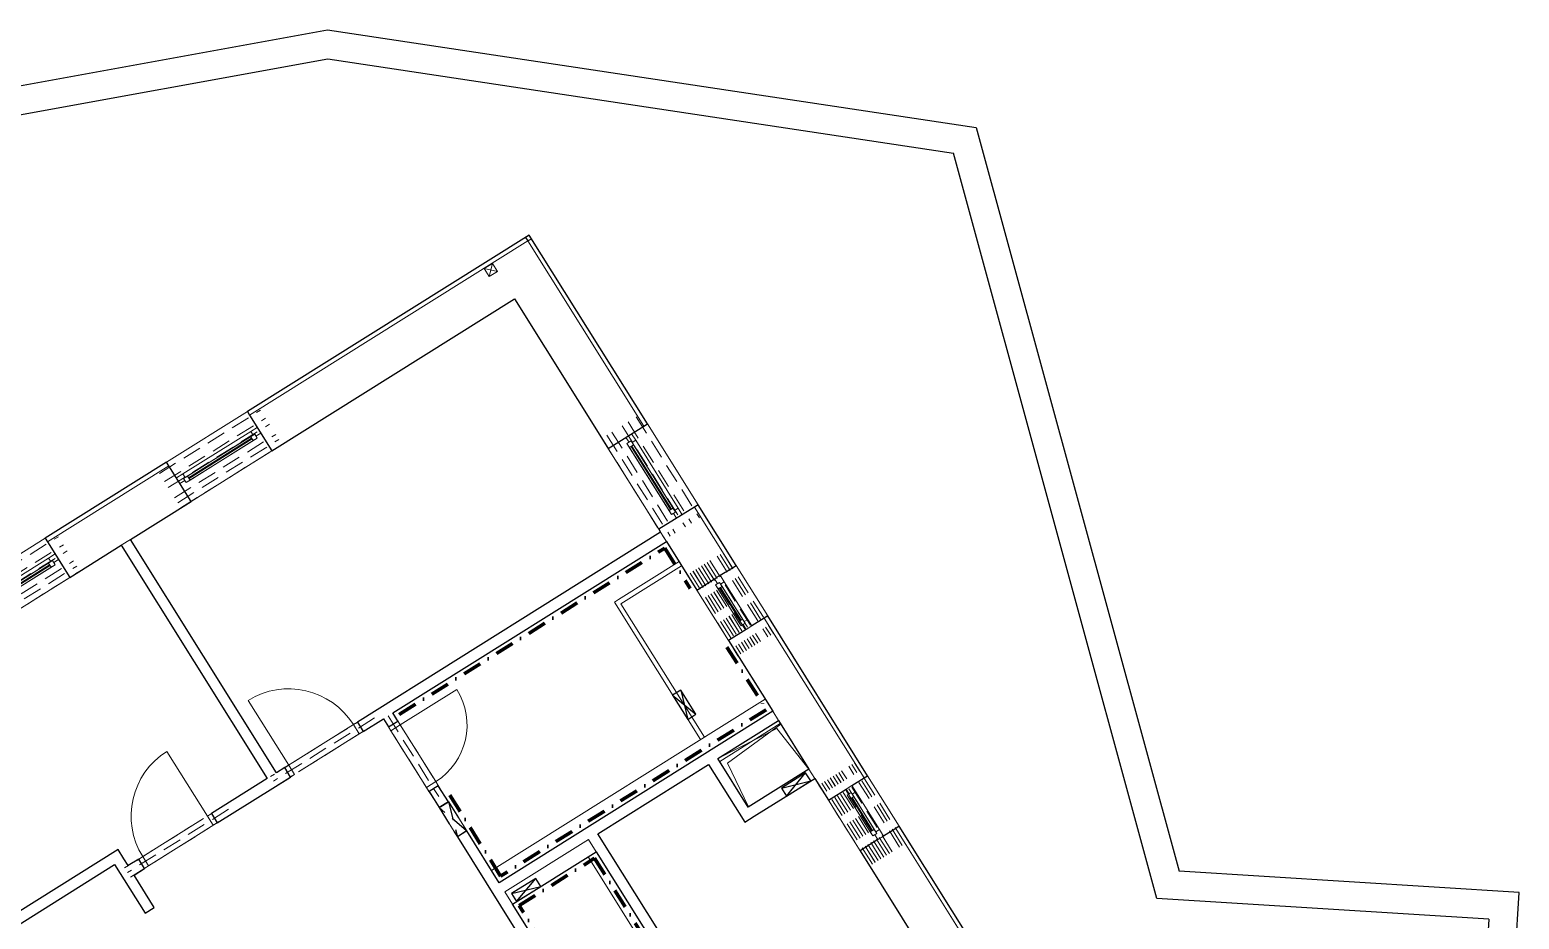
# Model space of a CAD drawing. Header units: millimetres. Extents: x -10647 to 220459, y -5491 to 72638.
# Drawn here: x 153865 to 169478, y 63317 to 72638 of the extents above; entities that cross this region are included whole.
import ezdxf

# ---------------------------------------------------------------- set-up
doc = ezdxf.new("R2010")
doc.units = ezdxf.units.MM
for name, pattern in [('HA_Dash_3mm-S1mm', [300, 200, -100]), ('HA_DashDot_2_2mm-S0_6mm', [1650, 750, -450, 0, -450]), ('HA_DashDot_4mm-S1mm', [400, 200, -100, 0, -100])]:
    doc.linetypes.add(name, pattern=pattern)
for name, color, linetype, lineweight in [('A-DETL-____-OTLN', 9, 'Continuous', 25), ('A-DETL-GENF-OTLN', 9, 'Continuous', 9), ('A-DOOR-____-MCUT', 9, 'HA_DashDot_2_2mm-S0_6mm', 9), ('A-DOOR-____-OTLN', 9, 'Continuous', 9), ('A-DOOR-FRAM-MCUT', 9, 'Continuous', 9), ('A-GENM-____-HDLN', 9, 'HA_Dash_3mm-S1mm', 9), ('A-GENM-____-MCUT', 9, 'HA_Dash_3mm-S1mm', 25), ('A-GENM-____-OTLN', 9, 'Continuous', 9), ('A-GLAZ-____-MCUT', 9, 'Continuous', 5), ('A-GLAZ-____-OTLN', 9, 'Continuous', 5), ('A-WALL-____-MCUT', 9, 'Continuous', 25), ('A-WALL-____-OTLN', 9, 'Continuous', 9), ('I-WALL-____-MCUT', 9, 'Continuous', 25), ('I-WALL-____-OTLN', 9, 'Continuous', 9), ('M-HVAC-DUCT-OTLN', 9, 'Continuous', 9)]:
    doc.layers.add(name, color=color, linetype=linetype, lineweight=lineweight)

# ---------------------------------------------------------------- blocks, each defined once
blk = doc.blocks.new('HA_DR_Single_Swing_Solid - In_BJ_800x2100-2000414-schema POHLEDU D_130_6300')
at = {"layer": 'A-DOOR-____-MCUT'}
for p, q in [((-400, 57.5), (400, 57.5)), ((-400, -57.5), (400, -57.5))]:
    blk.add_line(p, q, dxfattribs=at)
at = {"layer": 'A-DOOR-____-OTLN', "lineweight": 5}
blk.add_line((400, 857.5), (400, 57.5), dxfattribs=at)
blk.add_arc((400, 57.5), 800, 90, 180, dxfattribs=at)
at = {"layer": 'A-DOOR-FRAM-MCUT'}
for p, q in [((-450, 57.5), (-400, 57.5)), ((-400, 57.5), (-400, -57.5)), ((400, 57.5), (450, 57.5)), ((400, -57.5), (400, 57.5)), ((-400, -57.5), (-450, -57.5)), ((450, -57.5), (400, -57.5))]:
    blk.add_line(p, q, dxfattribs=at)
blk = doc.blocks.new('HA_DR_Single_Swing_Solid - In_BJ_800x2100-2000412-schema POHLEDU D_130_6300')
at = {"layer": 'A-DOOR-____-MCUT'}
for p, q in [((-400, 57.5), (400, 57.5)), ((-400, -57.5), (400, -57.5))]:
    blk.add_line(p, q, dxfattribs=at)
at = {"layer": 'A-DOOR-____-OTLN', "lineweight": 5}
blk.add_line((400, -857.5), (400, -57.5), dxfattribs=at)
blk.add_arc((400, -57.5), 800, 180, 270, dxfattribs=at)
at = {"layer": 'A-DOOR-FRAM-MCUT'}
for p, q in [((-400, 57.5), (-450, 57.5)), ((-400, -57.5), (-400, 57.5)), ((450, 57.5), (400, 57.5)), ((400, 57.5), (400, -57.5)), ((-450, -57.5), (-400, -57.5)), ((400, -57.5), (450, -57.5))]:
    blk.add_line(p, q, dxfattribs=at)
blk = doc.blocks.new('HA_WD_SinglePanel - 1000x1500-1653870-schema POHLEDU D_130_6300')
at = {"layer": 'A-GLAZ-____-MCUT'}
for p, q in [((-420, 70), (-500, 70)), ((-500, 0), (-440, 0)), ((-440, -25), (-440, 25)), ((-440, 25), (-390, 25)), ((-420, 25), (-420, 70)), ((-390, 25), (-390, -25)), ((390, 5), (-390, 5)), ((390, -25), (390, 25)), ((390, 25), (440, 25)), ((500, 70), (420, 70)), ((420, 70), (420, 25)), ((440, 25), (440, -25)), ((440, 0), (500, 0)), ((-390, -25), (-440, -25)), ((390, -5), (-390, -5)), ((440, -25), (390, -25))]:
    blk.add_line(p, q, dxfattribs=at)
at = {"layer": 'A-GLAZ-____-OTLN'}
for p, q in [((440, 25), (-440, 25)), ((-440, -25), (-440, 25)), ((420, 70), (-420, 70)), ((390, 25), (-390, 25)), ((440, 25), (440, -25)), ((-440, -25), (440, -25)), ((390, -25), (-390, -25))]:
    blk.add_line(p, q, dxfattribs=at)
blk = doc.blocks.new('HA_WD_SinglePanel - 1000x1500-1653875-schema POHLEDU D_130_6300')
at = {"layer": 'A-GLAZ-____-MCUT'}
for p, q in [((-440, 25), (-440, -25)), ((-390, 25), (-440, 25)), ((-390, -25), (-390, 25)), ((390, 5), (-390, 5)), ((390, 25), (390, -25)), ((440, 25), (390, 25)), ((440, -25), (440, 25)), ((-500, 0), (-440, 0)), ((-420, -70), (-500, -70)), ((-440, -25), (-390, -25)), ((-420, -25), (-420, -70)), ((390, -5), (-390, -5)), ((390, -25), (440, -25)), ((420, -70), (420, -25)), ((500, -70), (420, -70)), ((440, 0), (500, 0))]:
    blk.add_line(p, q, dxfattribs=at)
at = {"layer": 'A-GLAZ-____-OTLN'}
for p, q in [((-440, -25), (-440, 25)), ((440, 25), (-440, 25)), ((390, 25), (-390, 25)), ((440, 25), (440, -25)), ((-440, -25), (440, -25)), ((420, -70), (-420, -70)), ((390, -25), (-390, -25))]:
    blk.add_line(p, q, dxfattribs=at)
blk = doc.blocks.new('HA_WD_SinglePanel - 625x1000-1653871-schema POHLEDU D_130_6300')
at = {"layer": 'A-GLAZ-____-MCUT'}
for p, q in [((-313, 70), (-313, 0)), ((-233, 70), (-313, 70)), ((-313, 0), (-253, 0)), ((-253, -25), (-253, 25)), ((-253, 25), (-203, 25)), ((-233, 25), (-233, 70)), ((-203, 25), (-203, -25)), ((202, 5), (-203, 5)), ((202, -25), (202, 25)), ((202, 25), (252, 25)), ((312, 70), (232, 70)), ((232, 70), (232, 25)), ((252, 25), (252, -25)), ((252, 0), (312, 0)), ((312, 0), (312, 70)), ((-203, -25), (-253, -25)), ((202, -5), (-203, -5)), ((252, -25), (202, -25))]:
    blk.add_line(p, q, dxfattribs=at)
at = {"layer": 'A-GLAZ-____-OTLN'}
for p, q in [((252, 25), (-253, 25)), ((-253, -25), (-253, 25)), ((232, 70), (-233, 70)), ((202, 25), (-203, 25)), ((252, 25), (252, -25)), ((-253, -25), (252, -25)), ((202, -25), (-203, -25))]:
    blk.add_line(p, q, dxfattribs=at)
blk = doc.blocks.new('HA_DR_Single_Swing_Solid - In_BJ_700x2100-2000416-schema POHLEDU D_130_6300')
at = {"layer": 'A-DOOR-____-MCUT'}
for p, q in [((-350, 57.5), (350, 57.5)), ((-350, -57.5), (350, -57.5))]:
    blk.add_line(p, q, dxfattribs=at)
at = {"layer": 'A-DOOR-____-OTLN', "lineweight": 5}
blk.add_line((350, -757.5), (350, -57.5), dxfattribs=at)
blk.add_arc((350, -57.5), 700, 180, 270, dxfattribs=at)
at = {"layer": 'A-DOOR-FRAM-MCUT'}
for p, q in [((-350, 57.5), (-400, 57.5)), ((-350, -57.5), (-350, 57.5)), ((400, 57.5), (350, 57.5)), ((350, 57.5), (350, -57.5)), ((-400, -57.5), (-350, -57.5)), ((350, -57.5), (400, -57.5))]:
    blk.add_line(p, q, dxfattribs=at)
blk = doc.blocks.new('HA_GM_Tiling_LineBased - Generic Tiles-1951474-schema POHLEDU D_130_6300')
at = {"layer": 'A-GENM-____-OTLN', "linetype": 'HA_DashDot_4mm-S1mm', "lineweight": 80}
blk.add_line((50, -50), (535, -50), dxfattribs=at)
blk = doc.blocks.new('HA_GM_Tiling_LineBased - Generic Tiles-1951475-schema POHLEDU D_130_6300')
at = {"layer": 'A-GENM-____-OTLN', "linetype": 'HA_DashDot_4mm-S1mm', "lineweight": 80}
blk.add_line((50, -50), (985, -50), dxfattribs=at)
blk = doc.blocks.new('HA_GM_Tiling_LineBased - Generic Tiles-1951476-schema POHLEDU D_130_6300')
at = {"layer": 'A-GENM-____-OTLN', "linetype": 'HA_DashDot_4mm-S1mm', "lineweight": 80}
blk.add_line((50, -50), (1570, -50), dxfattribs=at)
blk = doc.blocks.new('HA_GM_Tiling_LineBased - Generic Tiles-1678942-schema POHLEDU D_130_6300')
at = {"layer": 'A-GENM-____-OTLN', "linetype": 'HA_DashDot_4mm-S1mm', "lineweight": 80}
blk.add_line((50, -50), (3335, -50), dxfattribs=at)
blk = doc.blocks.new('HA_GM_Tiling_LineBased - Generic Tiles-1681808-schema POHLEDU D_130_6300')
at = {"layer": 'A-GENM-____-OTLN', "linetype": 'HA_DashDot_4mm-S1mm', "lineweight": 80}
blk.add_line((50, -50), (550, -50), dxfattribs=at)
blk = doc.blocks.new('HA_GM_Tiling_LineBased - Generic Tiles-1681956-schema POHLEDU D_130_6300')
at = {"layer": 'A-GENM-____-OTLN', "linetype": 'HA_DashDot_4mm-S1mm', "lineweight": 80}
blk.add_line((50, -50), (825, -50), dxfattribs=at)
blk = doc.blocks.new('HA_GM_Tiling_LineBased - Generic Tiles-1682139-schema POHLEDU D_130_6300')
at = {"layer": 'A-GENM-____-OTLN', "linetype": 'HA_DashDot_4mm-S1mm', "lineweight": 80}
blk.add_line((50, -50), (1150, -50), dxfattribs=at)
blk = doc.blocks.new('HA_GM_Shaft_Rectangle - Default-2017767-schema POHLEDU D_130_6300')
at = {"layer": 'A-DETL-GENF-OTLN'}
for p, q in [((0, 600), (60, 60)), ((60, 60), (750, 0))]:
    blk.add_line(p, q, dxfattribs=at)
at = {"layer": 'A-GENM-____-OTLN'}
for p, q in [((0, 600), (0, 0)), ((750, 600), (0, 600)), ((750, 0), (750, 600)), ((0, 0), (750, 0))]:
    blk.add_line(p, q, dxfattribs=at)
blk = doc.blocks.new('TB_Porotherm KP11_5_1000mm - TB_Porotherm KP11_5_1000mm-1834151-schema POHLEDU D_130_6300')
at = {"layer": 'A-GENM-____-HDLN'}
for p, q in [((-500, 57.5), (500, 57.5)), ((-500, 0), (500, 0)), ((500, -57.5), (-500, -57.5))]:
    blk.add_line(p, q, dxfattribs=at)
blk = doc.blocks.new('TB_Porotherm KP11_5_1250mm - TB_Porotherm KP11_5_1250mm-1850985-schema POHLEDU D_130_6300')
at = {"layer": 'A-GENM-____-HDLN'}
for p, q in [((625, 57.5), (-625, 57.5)), ((-625, 0), (625, 0)), ((-625, -57.5), (625, -57.5))]:
    blk.add_line(p, q, dxfattribs=at)
blk = doc.blocks.new('TB_Porotherm KPVarioUNI_1250mm - TB_Porotherm KPVarioUNI_1250mm-1857440-schema POHLEDU D_130_6300')
at = {"layer": 'A-GENM-____-HDLN'}
for p, q in [((-625, 205), (625, 205)), ((-625, 105), (625, 105)), ((-625, 30), (625, 30)), ((-625, -95), (625, -95)), ((-100, 0), (100, 0)), ((-625, -157.5), (625, -157.5)), ((-625, -220), (625, -220))]:
    blk.add_line(p, q, dxfattribs=at)
blk = doc.blocks.new('TB_Porotherm KP7_1000mm - TB_Porotherm KP7_1000mm-1833337-schema POHLEDU D_130_6300')
at = {"layer": 'A-GENM-____-HDLN'}
for p, q in [((-500, 35), (500, 35)), ((-500, 0), (500, 0)), ((-500, -35), (500, -35))]:
    blk.add_line(p, q, dxfattribs=at)
blk = doc.blocks.new('HA_GM_Opening_Rectangle_WallBased - Default-1930727-schema POHLEDU D_130_6300')
at = {"layer": 'A-GENM-____-MCUT'}
for p, q in [((305, 57.5), (-55, -57.5)), ((-55, 57.5), (305, -57.5)), ((-55, 57.5), (-55, -57.5)), ((-55, 57.5), (305, 57.5)), ((305, 57.5), (305, -57.5)), ((-55, -57.5), (305, -57.5))]:
    blk.add_line(p, q, dxfattribs=at)
blk = doc.blocks.new('185-01_OBJEKT D_Central_rvt-5-schema POHLEDU D_130_6300')
at = {"layer": 'A-DETL-____-OTLN'}
for p, q in [((-16268, 65718), (-16352, 65665)), ((-16352, 65665), (-16193, 65411)), ((-16352, 65665), (-16108, 65464)), ((-16108, 65464), (-16268, 65718)), ((-16268, 65718), (-16193, 65411)), ((-16193, 65411), (-16108, 65464)), ((-14958, 64851), (-15212, 64691)), ((-15159, 64607), (-14958, 64851)), ((-14905, 64766), (-14958, 64851)), ((-15212, 64691), (-14905, 64766)), ((-15212, 64691), (-15159, 64607)), ((-15159, 64607), (-14905, 64766)), ((-17787, 63745), (-18042, 63586)), ((-17988, 63501), (-17787, 63745)), ((-17734, 63660), (-17787, 63745)), ((-18042, 63586), (-17734, 63660)), ((-18042, 63586), (-17988, 63501)), ((-17988, 63501), (-17734, 63660))]:
    blk.add_line(p, q, dxfattribs=at)
at = {"layer": 'A-WALL-____-MCUT'}
for p, q in [((-17856, 70487), (-20810, 68637)), ((-17856, 70487), (-17895, 70463)), ((-17895, 70463), (-17871, 70425)), ((-17871, 70425), (-17833, 70449)), ((-17833, 70449), (-17856, 70487)), ((-16617, 68508), (-17856, 70487)), ((-20552, 68226), (-18010, 69818)), ((-18010, 69818), (-17028, 68250)), ((-20810, 68637), (-20786, 68599)), ((-20786, 68599), (-20552, 68226)), ((-17028, 68250), (-16655, 68484)), ((-16655, 68484), (-16617, 68508)), ((-21657, 68106), (-22929, 67310)), ((-21633, 68068), (-21657, 68106)), ((-21400, 67695), (-21633, 68068)), ((-22036, 67297), (-21400, 67695)), ((-16124, 67636), (-16497, 67403)), ((-16086, 67660), (-16124, 67636)), ((-15688, 67025), (-16086, 67660)), ((-22929, 67310), (-22905, 67272)), ((-16497, 67403), (-16479, 67373)), ((-22905, 67272), (-22671, 66899)), ((-22671, 66899), (-22133, 67236)), ((-16418, 67276), (-16099, 66767)), ((-15853, 66921), (-15726, 67001)), ((-15726, 67001), (-15688, 67025)), ((-16099, 66767), (-15913, 66884)), ((-15581, 66354), (-15767, 66238)), ((-15394, 66471), (-15522, 66392)), ((-15356, 66495), (-15394, 66471)), ((-14308, 64821), (-15356, 66495)), ((-15767, 66238), (-15303, 65496)), ((-15242, 65399), (-14923, 64890)), ((-14862, 64793), (-14719, 64564)), ((-14473, 64718), (-14346, 64797)), ((-14346, 64797), (-14308, 64821)), ((-14719, 64564), (-14532, 64681)), ((-14014, 64268), (-14141, 64188)), ((-13976, 64292), (-14014, 64268)), ((-12848, 62491), (-13976, 64292)), ((-14201, 64151), (-14387, 64034)), ((-14387, 64034), (-13259, 62233))]:
    blk.add_line(p, q, dxfattribs=at)
at = {"layer": 'A-WALL-____-MCUT', "lineweight": 9}
for p, q in [((-17871, 70425), (-20786, 68599)), ((-20786, 68599), (-17871, 70425)), ((-17637, 70052), (-17871, 70425)), ((-17871, 70425), (-17637, 70052)), ((-16655, 68484), (-17637, 70052)), ((-17637, 70052), (-16655, 68484)), ((-21633, 68068), (-22905, 67272)), ((-22905, 67272), (-21633, 68068)), ((-15726, 67001), (-16124, 67636)), ((-16124, 67636), (-15726, 67001)), ((-22036, 67297), (-22133, 67236)), ((-16418, 67276), (-16479, 67373)), ((-14346, 64797), (-15394, 66471)), ((-15394, 66471), (-14346, 64797)), ((-15242, 65399), (-15303, 65496)), ((-14862, 64793), (-14923, 64890)), ((-12886, 62467), (-14014, 64268)), ((-14014, 64268), (-12886, 62467)), ((-18110, 63602), (-17233, 64151)), ((-17233, 64151), (-18110, 63602)), ((-17233, 64151), (-17154, 64024)), ((-17154, 64024), (-17233, 64151)), ((-18110, 63602), (-18031, 63475))]:
    blk.add_line(p, q, dxfattribs=at)
at = {"layer": 'A-WALL-____-OTLN'}
for p, q in [((-21657, 68106), (-20810, 68637)), ((-16617, 68508), (-16086, 67660)), ((-16497, 67403), (-17028, 68250)), ((-20552, 68226), (-21400, 67695)), ((-23776, 66779), (-22929, 67310)), ((-15688, 67025), (-15356, 66495)), ((-22671, 66899), (-23519, 66368)), ((-15767, 66238), (-16099, 66767)), ((-14308, 64821), (-13976, 64292)), ((-14387, 64034), (-14719, 64564))]:
    blk.add_line(p, q, dxfattribs=at)
at = {"layer": 'I-WALL-____-MCUT'}
for p, q in [((-20504, 64852), (-22036, 67297)), ((-16479, 67373), (-19657, 65383)), ((-22133, 67236), (-20602, 64791)), ((-19286, 65479), (-16418, 67276)), ((-19596, 65285), (-19384, 65418)), ((-19384, 65418), (-19331, 65333)), ((-19233, 65394), (-19286, 65479)), ((-15303, 65496), (-18172, 63699)), ((-19657, 65383), (-19596, 65285)), ((-19331, 65333), (-19233, 65394)), ((-15877, 65001), (-15242, 65399)), ((-15559, 64492), (-15877, 65001)), ((-21125, 64327), (-20358, 64807)), ((-20419, 64905), (-20504, 64852)), ((-20358, 64807), (-20419, 64905)), ((-17136, 64212), (-15975, 64939)), ((-15975, 64939), (-15595, 64334)), ((-14923, 64890), (-15559, 64492)), ((-15498, 64395), (-14862, 64793)), ((-20602, 64791), (-21186, 64425)), ((-18809, 64716), (-18906, 64655)), ((-18906, 64655), (-18800, 64486)), ((-18702, 64547), (-18809, 64716)), ((-18800, 64486), (-18702, 64547)), ((-21186, 64425), (-21125, 64327)), ((-15595, 64334), (-15498, 64395)), ((-18511, 64242), (-18609, 64181)), ((-18609, 64181), (-17818, 62918)), ((-18172, 63699), (-18511, 64242)), ((-16196, 62712), (-17136, 64212)), ((-22165, 64047), (-24492, 62590)), ((-22104, 63950), (-22165, 64047)), ((-18031, 63475), (-17154, 64024)), ((-17154, 64024), (-16294, 62651)), ((-24431, 62493), (-22202, 63889)), ((-22202, 63889), (-21883, 63380)), ((-22059, 63878), (-22104, 63950)), ((-21949, 63947), (-22059, 63878)), ((-21888, 63849), (-21949, 63947)), ((-21998, 63780), (-21888, 63849)), ((-21786, 63441), (-21998, 63780)), ((-21883, 63380), (-21786, 63441)), ((-17720, 62979), (-18031, 63475))]:
    blk.add_line(p, q, dxfattribs=at)
at = {"layer": 'I-WALL-____-OTLN'}
for p, q in [((-16920, 66666), (-16285, 67064)), ((-16258, 67022), (-16894, 66623)), ((-16920, 66666), (-16963, 66639)), ((-16060, 65199), (-16963, 66639)), ((-16894, 66623), (-16018, 65225)), ((-18251, 63826), (-15382, 65623)), ((-18609, 64181), (-18800, 64486)), ((-18702, 64547), (-18511, 64242)), ((-16379, 62598), (-17238, 63971))]:
    blk.add_line(p, q, dxfattribs=at)
at = {"layer": 'M-HVAC-DUCT-OTLN', "lineweight": 5}
for p, q in [((-18327, 70136), (-18242, 70189)), ((-18327, 70136), (-18189, 70104)), ((-18274, 70051), (-18327, 70136)), ((-18274, 70051), (-18242, 70189)), ((-18189, 70104), (-18274, 70051)), ((-18242, 70189), (-18189, 70104))]:
    blk.add_line(p, q, dxfattribs=at)
at = {"layer": 'A-DOOR-____-OTLN', "lineweight": 9}
for name, p, rotation in [('HA_DR_Single_Swing_Solid - In_BJ_800x2100-2000412-schema POHLEDU D_130_6300', (-20007, 65095), 212.0611111111112), ('HA_DR_Single_Swing_Solid - In_BJ_700x2100-2000416-schema POHLEDU D_130_6300', (-19070, 65025), 122.0611111111113), ('HA_DR_Single_Swing_Solid - In_BJ_800x2100-2000414-schema POHLEDU D_130_6300', (-21537, 64137), 32.0611111111112)]:
    blk.add_blockref(name, p, dxfattribs=dict(at, rotation=rotation))
at = {"layer": 'A-GENM-____-OTLN', "lineweight": 9}
for name, p, rotation in [('TB_Porotherm KPVarioUNI_1250mm - TB_Porotherm KPVarioUNI_1250mm-1857440-schema POHLEDU D_130_6300', (-21093, 68147), 32.06111111111108), ('TB_Porotherm KPVarioUNI_1250mm - TB_Porotherm KPVarioUNI_1250mm-1857440-schema POHLEDU D_130_6300', (-16576, 67943), 302.0611111111115), ('TB_Porotherm KPVarioUNI_1250mm - TB_Porotherm KPVarioUNI_1250mm-1857440-schema POHLEDU D_130_6300', (-23212, 66820), 32.06111111111108), ('HA_GM_Tiling_LineBased - Generic Tiles-1678942-schema POHLEDU D_130_6300', (-19286, 65479), 32.06111111111093), ('HA_GM_Tiling_LineBased - Generic Tiles-1681808-schema POHLEDU D_130_6300', (-16418, 67276), 302.061111111111), ('TB_Porotherm KP7_1000mm - TB_Porotherm KP7_1000mm-1833337-schema POHLEDU D_130_6300', (-15590, 66717), 302.0611111111111), ('TB_Porotherm KP7_1000mm - TB_Porotherm KP7_1000mm-1833337-schema POHLEDU D_130_6300', (-15844, 66558), 302.0611111111111), ('TB_Porotherm KP7_1000mm - TB_Porotherm KP7_1000mm-1833337-schema POHLEDU D_130_6300', (-15785, 66595), 302.0611111111111), ('TB_Porotherm KP7_1000mm - TB_Porotherm KP7_1000mm-1833337-schema POHLEDU D_130_6300', (-15726, 66633), 302.0611111111111), ('TB_Porotherm KP7_1000mm - TB_Porotherm KP7_1000mm-1833337-schema POHLEDU D_130_6300', (-15903, 66521), 302.0611111111111), ('HA_GM_Tiling_LineBased - Generic Tiles-1681956-schema POHLEDU D_130_6300', (-15767, 66238), 302.061111111111), ('TB_Porotherm KP11_5_1250mm - TB_Porotherm KP11_5_1250mm-1850985-schema POHLEDU D_130_6300', (-20007, 65095), 212.0611111111107), ('TB_Porotherm KP11_5_1000mm - TB_Porotherm KP11_5_1000mm-1834151-schema POHLEDU D_130_6300', (-19070, 65025), 302.0611111111114), ('HA_GM_Tiling_LineBased - Generic Tiles-1678942-schema POHLEDU D_130_6300', (-15303, 65496), 212.0611111111109), ('HA_GM_Shaft_Rectangle - Default-2017767-schema POHLEDU D_130_6300', (-15242, 65399), 212.0611111111116), ('TB_Porotherm KP7_1000mm - TB_Porotherm KP7_1000mm-1833337-schema POHLEDU D_130_6300', (-14210, 64514), 122.0611111111109), ('TB_Porotherm KP7_1000mm - TB_Porotherm KP7_1000mm-1833337-schema POHLEDU D_130_6300', (-14464, 64355), 122.0611111111109), ('TB_Porotherm KP7_1000mm - TB_Porotherm KP7_1000mm-1833337-schema POHLEDU D_130_6300', (-14405, 64392), 122.0611111111109), ('TB_Porotherm KP7_1000mm - TB_Porotherm KP7_1000mm-1833337-schema POHLEDU D_130_6300', (-14345, 64429), 122.0611111111109), ('HA_GM_Tiling_LineBased - Generic Tiles-1682139-schema POHLEDU D_130_6300', (-18172, 63699), 122.061111111111), ('TB_Porotherm KP7_1000mm - TB_Porotherm KP7_1000mm-1833337-schema POHLEDU D_130_6300', (-14523, 64318), 122.0611111111109), ('TB_Porotherm KP11_5_1250mm - TB_Porotherm KP11_5_1250mm-1850985-schema POHLEDU D_130_6300', (-21537, 64137), 212.0611111111107), ('HA_GM_Opening_Rectangle_WallBased - Default-1930727-schema POHLEDU D_130_6300', (-18722, 64470), 302.0611111111114), ('HA_GM_Tiling_LineBased - Generic Tiles-1951475-schema POHLEDU D_130_6300', (-18031, 63475), 32.06111111111108), ('HA_GM_Tiling_LineBased - Generic Tiles-1951476-schema POHLEDU D_130_6300', (-17154, 64024), 302.061111111111), ('HA_GM_Tiling_LineBased - Generic Tiles-1951474-schema POHLEDU D_130_6300', (-17720, 62979), 122.0611111111109)]:
    blk.add_blockref(name, p, dxfattribs=dict(at, rotation=rotation))
at = {"layer": 'A-GLAZ-____-OTLN', "lineweight": 9}
for name, p, rotation in [('HA_WD_SinglePanel - 1000x1500-1653870-schema POHLEDU D_130_6300', (-21093, 68147), 32.06111111111118), ('HA_WD_SinglePanel - 1000x1500-1653875-schema POHLEDU D_130_6300', (-16576, 67943), 122.0611111111111), ('HA_WD_SinglePanel - 1000x1500-1653870-schema POHLEDU D_130_6300', (-23212, 66820), 32.06111111111118), ('HA_WD_SinglePanel - 625x1000-1653871-schema POHLEDU D_130_6300', (-15747, 66619), 302.0611111111111), ('HA_WD_SinglePanel - 625x1000-1653871-schema POHLEDU D_130_6300', (-14367, 64416), 302.0611111111111)]:
    blk.add_blockref(name, p, dxfattribs=dict(at, rotation=rotation))
blk = doc.blocks.new('HA_GM_Shaft_Rectangle - Default-2322386-schema POHLEDU D_130_6300')
at = {"layer": 'A-DETL-GENF-OTLN'}
for p, q in [((4, -564), (60, -60)), ((60, -60), (750, -8))]:
    blk.add_line(p, q, dxfattribs=at)
at = {"layer": 'A-GENM-____-OTLN'}
blk.add_line((0, 0), (750, 0), dxfattribs=at)

msp = doc.modelspace()

# ---------------------------------------------------------------- linework, layer by layer
at = {"layer": 'A-WALL-____-MCUT'}
for p, q in [((152440, 71812), (156986, 72638)), ((156986, 72638), (163787, 71614)), ((152551, 71527), (156991, 72334)), ((156991, 72334), (163549, 71347)), ((163787, 71614), (165912, 63820)), ((165679, 63534), (163549, 71347)), ((169478, 63597), (165912, 63820)), ((169315, 60970), (169478, 63597)), ((169160, 63317), (165679, 63534)), ((169160, 63317), (169016, 60988))]:
    msp.add_line(p, q, dxfattribs=at)

# ---------------------------------------------------------------- block references
at = {"color": 50, "lineweight": 5}
msp.add_blockref('185-01_OBJEKT D_Central_rvt-5-schema POHLEDU D_130_6300', (176956, 0), dxfattribs=at)
at = {"layer": 'A-GENM-____-OTLN', "lineweight": 5, "rotation": 32.06124947745553}
msp.add_blockref('HA_GM_Shaft_Rectangle - Default-2322386-schema POHLEDU D_130_6300', (161097, 64970), dxfattribs=at)

doc.saveas('drawing.dxf')
